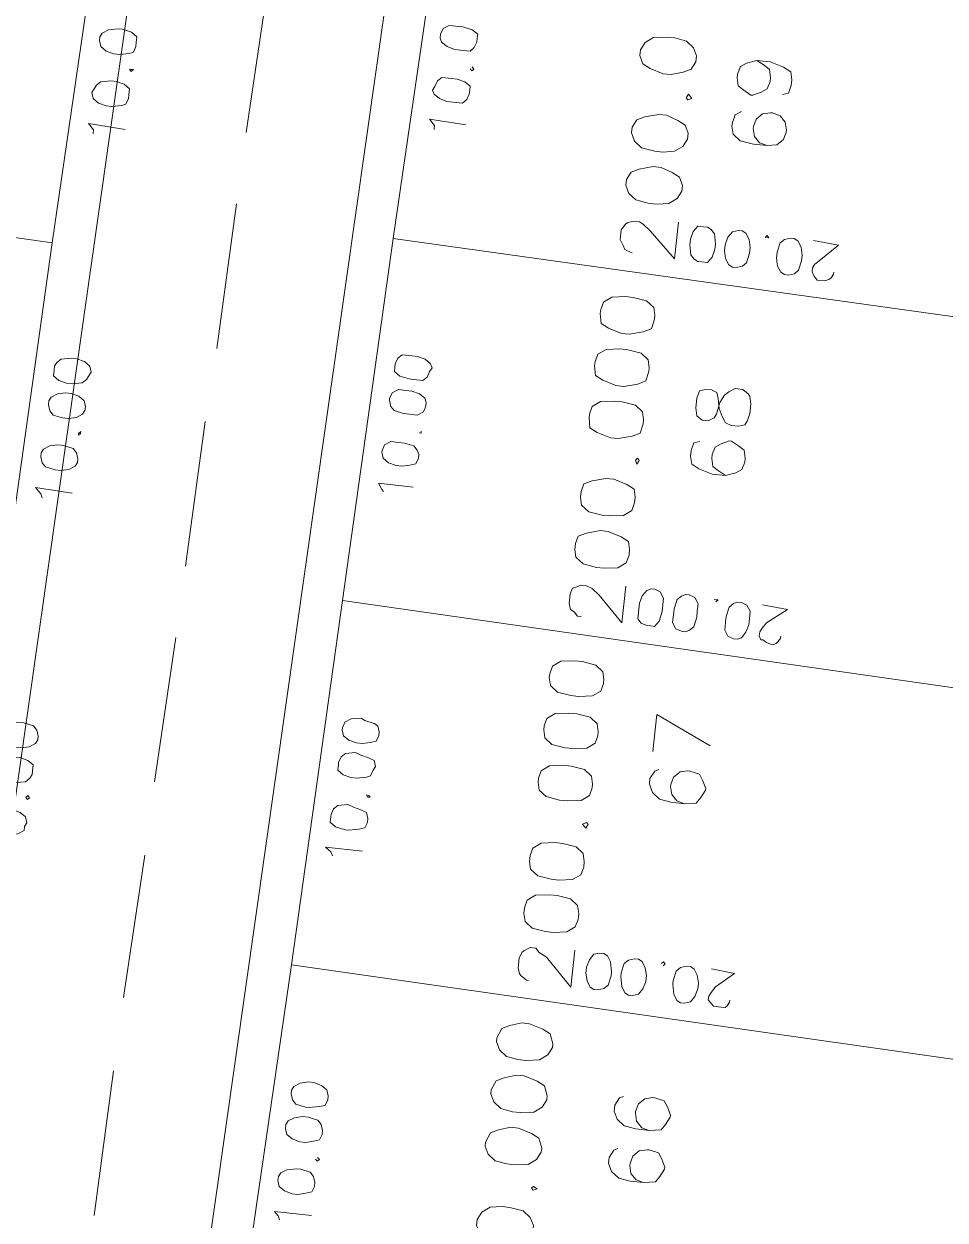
# Model space of a CAD drawing. Header units: metres. Extents: x -977055 to 805873, y -1033982 to 242021.
# Drawn here: x 2403.09 to 2428.26, y 715.44 to 748.14 of the extents above; entities that cross this region are included whole.
import ezdxf

# ---------------------------------------------------------------- set-up
doc = ezdxf.new("R2010")
doc.units = ezdxf.units.M
for name, color, linetype in [('PDF_acera', 7, 'Continuous'), ('PDF_areas por lote', 7, 'Continuous'), ('PDF_COTAS', 7, 'Continuous'), ('PDF_linea de centro', 7, 'Continuous'), ('PDF_LOTES', 7, 'Continuous'), ('PDF_No. lotes', 7, 'Continuous')]:
    doc.layers.add(name, color=color, linetype=linetype)

# ---------------------------------------------------------------- blocks, each defined once
blk = doc.blocks.new('CALLE')
at = {"layer": 'PDF_acera', "lineweight": 9}
blk.add_lwpolyline([(-252.9576, -89.201952), (-307.105344, -49.702464), (-306.046944, -17.865792), (-307.317024, -16.51104), (-314.76816, -16.257024), (-401.895648, -17.950464), (-475.348608, -28.280448), (-505.661184, -25.18992), (-527.252544, -16.595712), (-544.694976, -0.169344), (-560.697984, 15.706656), (-555.067296, 23.07312), (-538.30224, 6.435072), (-522.299232, -8.67888), (-503.417376, -16.172352), (-483.942816, -18.162144), (-475.517952, -19.008864), (-402.61536, -8.763552), (-314.725824, -7.070112), (-69.8544, -15.410304), (-68.457312, -14.097888), (-67.94928, 1.100736)], dxfattribs=at)
blk.add_lwpolyline([(-202.620096, -50.252832), (-201.265344, -48.982752), (-200.206944, -17.865792), (-201.477024, -16.468704), (-297.368064, -13.208832), (-298.722816, -14.478912), (-299.781216, -45.595872), (-298.511136, -46.950624)], close=True, dxfattribs=at)
at = {"layer": 'PDF_areas por lote', "lineweight": 9}
for points in [[(-271.035072, -19.813248), (-271.204416, -19.89792), (-271.289088, -20.067264), (-271.37376, -20.32128), (-271.37376, -20.490624), (-271.289088, -20.786976), (-271.204416, -20.95632), (-271.035072, -21.040992), (-270.908064, -21.040992), (-270.73872, -20.95632), (-270.611712, -20.786976), (-270.569376, -20.490624), (-270.569376, -20.32128), (-270.611712, -20.067264), (-270.73872, -19.89792), (-270.908064, -19.813248)], [(-269.299296, -19.813248), (-269.46864, -19.89792), (-269.595648, -20.067264), (-269.637984, -20.32128), (-269.637984, -20.490624), (-269.595648, -20.786976), (-269.46864, -20.95632), (-269.299296, -21.040992), (-269.214624, -21.040992), (-269.002944, -20.95632), (-268.918272, -20.786976), (-268.8336, -20.490624), (-268.8336, -20.32128), (-268.918272, -20.067264), (-269.002944, -19.89792), (-269.214624, -19.813248)], [(-268.156224, -19.813248), (-268.325568, -19.89792), (-268.452576, -20.067264), (-268.494912, -20.32128), (-268.494912, -20.490624), (-268.452576, -20.786976), (-268.325568, -20.95632), (-268.156224, -21.040992), (-268.071552, -21.040992), (-267.859872, -20.95632), (-267.7752, -20.786976), (-267.690528, -20.490624), (-267.690528, -20.32128), (-267.7752, -20.067264), (-267.859872, -19.89792), (-268.071552, -19.813248)], [(-267.013152, -19.813248), (-267.182496, -19.89792), (-267.309504, -20.067264), (-267.35184, -20.32128), (-267.35184, -20.490624), (-267.309504, -20.786976), (-267.182496, -20.95632), (-267.013152, -21.040992), (-266.92848, -21.040992), (-266.7168, -20.95632), (-266.632128, -20.786976), (-266.547456, -20.490624), (-266.547456, -20.32128), (-266.632128, -20.067264), (-266.7168, -19.89792), (-266.92848, -19.813248)], [(-264.17664, -20.1096), (-264.345984, -20.151936), (-264.472992, -20.32128), (-264.515328, -20.617632), (-264.515328, -20.786976), (-264.472992, -21.083328), (-264.345984, -21.252672), (-264.17664, -21.295008), (-264.049632, -21.295008), (-263.880288, -21.252672), (-263.75328, -21.083328), (-263.710944, -20.786976), (-263.710944, -20.617632), (-263.75328, -20.32128), (-263.880288, -20.151936), (-264.049632, -20.1096)], [(-263.033568, -20.1096), (-263.202912, -20.151936), (-263.32992, -20.32128), (-263.372256, -20.617632), (-263.372256, -20.786976), (-263.32992, -21.083328), (-263.202912, -21.252672), (-263.033568, -21.295008), (-262.90656, -21.295008), (-262.737216, -21.252672), (-262.610208, -21.083328), (-262.567872, -20.786976), (-262.567872, -20.617632), (-262.610208, -20.32128), (-262.737216, -20.151936), (-262.90656, -20.1096)], [(-261.297792, -20.1096), (-261.467136, -20.151936), (-261.594144, -20.32128), (-261.63648, -20.617632), (-261.63648, -20.786976), (-261.594144, -21.083328), (-261.467136, -21.252672), (-261.297792, -21.295008), (-261.21312, -21.295008), (-261.043776, -21.252672), (-260.916768, -21.083328), (-260.874432, -20.786976), (-260.874432, -20.617632), (-260.916768, -20.32128), (-261.043776, -20.151936), (-261.21312, -20.1096)], [(-260.15472, -20.1096), (-260.324064, -20.151936), (-260.451072, -20.32128), (-260.493408, -20.617632), (-260.493408, -20.786976), (-260.451072, -21.083328), (-260.324064, -21.252672), (-260.15472, -21.295008), (-260.070048, -21.295008), (-259.900704, -21.252672), (-259.773696, -21.083328), (-259.73136, -20.786976), (-259.73136, -20.617632), (-259.773696, -20.32128), (-259.900704, -20.151936), (-260.070048, -20.1096)], [(-259.011648, -20.1096), (-259.180992, -20.151936), (-259.308, -20.32128), (-259.350336, -20.617632), (-259.350336, -20.786976), (-259.308, -21.083328), (-259.180992, -21.252672), (-259.011648, -21.295008), (-258.926976, -21.295008), (-258.757632, -21.252672), (-258.630624, -21.083328), (-258.588288, -20.786976), (-258.588288, -20.617632), (-258.630624, -20.32128), (-258.757632, -20.151936), (-258.926976, -20.1096)], [(-256.175136, -20.363616), (-256.34448, -20.405952), (-256.471488, -20.575296), (-256.513824, -20.871648), (-256.513824, -21.040992), (-256.471488, -21.337344), (-256.34448, -21.506688), (-256.175136, -21.549024), (-256.048128, -21.549024), (-255.878784, -21.506688), (-255.794112, -21.337344), (-255.70944, -21.040992), (-255.70944, -20.871648), (-255.794112, -20.575296), (-255.878784, -20.405952), (-256.048128, -20.363616)], [(-255.032064, -20.363616), (-255.201408, -20.405952), (-255.328416, -20.575296), (-255.370752, -20.871648), (-255.370752, -21.040992), (-255.328416, -21.337344), (-255.201408, -21.506688), (-255.032064, -21.549024), (-254.905056, -21.549024), (-254.735712, -21.506688), (-254.65104, -21.337344), (-254.566368, -21.040992), (-254.566368, -20.871648), (-254.65104, -20.575296), (-254.735712, -20.405952), (-254.905056, -20.363616)], [(-253.296288, -20.363616), (-253.507968, -20.405952), (-253.59264, -20.575296), (-253.677312, -20.871648), (-253.677312, -21.040992), (-253.59264, -21.337344), (-253.507968, -21.506688), (-253.296288, -21.549024), (-253.211616, -21.549024), (-253.042272, -21.506688), (-252.915264, -21.337344), (-252.872928, -21.040992), (-252.872928, -20.871648), (-252.915264, -20.575296), (-253.042272, -20.405952), (-253.211616, -20.363616)], [(-252.153216, -20.363616), (-252.364896, -20.405952), (-252.449568, -20.575296), (-252.53424, -20.871648), (-252.53424, -21.040992), (-252.449568, -21.337344), (-252.364896, -21.506688), (-252.153216, -21.549024), (-252.068544, -21.549024), (-251.8992, -21.506688), (-251.772192, -21.337344), (-251.729856, -21.040992), (-251.729856, -20.871648), (-251.772192, -20.575296), (-251.8992, -20.405952), (-252.068544, -20.363616)], [(-251.010144, -20.363616), (-251.221824, -20.405952), (-251.306496, -20.575296), (-251.391168, -20.871648), (-251.391168, -21.040992), (-251.306496, -21.337344), (-251.221824, -21.506688), (-251.010144, -21.549024), (-250.925472, -21.549024), (-250.756128, -21.506688), (-250.62912, -21.337344), (-250.586784, -21.040992), (-250.586784, -20.871648), (-250.62912, -20.575296), (-250.756128, -20.405952), (-250.925472, -20.363616)], [(-248.173632, -20.617632), (-248.342976, -20.702304), (-248.469984, -20.871648), (-248.51232, -21.168), (-248.51232, -21.337344), (-248.469984, -21.59136), (-248.342976, -21.760704), (-248.173632, -21.845376), (-248.046624, -21.845376), (-247.87728, -21.760704), (-247.792608, -21.59136), (-247.707936, -21.337344), (-247.707936, -21.168), (-247.792608, -20.871648), (-247.87728, -20.702304), (-248.046624, -20.617632)], [(-247.03056, -20.617632), (-247.199904, -20.702304), (-247.326912, -20.871648), (-247.369248, -21.168), (-247.369248, -21.337344), (-247.326912, -21.59136), (-247.199904, -21.760704), (-247.03056, -21.845376), (-246.903552, -21.845376), (-246.734208, -21.760704), (-246.649536, -21.59136), (-246.564864, -21.337344), (-246.564864, -21.168), (-246.649536, -20.871648), (-246.734208, -20.702304), (-246.903552, -20.617632)], [(-245.33712, -20.617632), (-245.506464, -20.702304), (-245.591136, -20.871648), (-245.675808, -21.168), (-245.675808, -21.337344), (-245.591136, -21.59136), (-245.506464, -21.760704), (-245.33712, -21.845376), (-245.210112, -21.845376), (-245.040768, -21.760704), (-244.91376, -21.59136), (-244.871424, -21.337344), (-244.871424, -21.168), (-244.91376, -20.871648), (-245.040768, -20.702304), (-245.210112, -20.617632)], [(-270.10368, -20.913984), (-270.146016, -20.95632), (-270.10368, -21.040992), (-270.061344, -20.95632)], [(-262.102176, -21.168), (-262.186848, -21.252672), (-262.102176, -21.295008), (-262.05984, -21.252672)], [(-254.100672, -21.464352), (-254.185344, -21.506688), (-254.100672, -21.549024), (-254.058336, -21.506688)], [(-246.141504, -21.718368), (-246.18384, -21.760704), (-246.141504, -21.845376), (-246.056832, -21.760704)]]:
    blk.add_lwpolyline(points, close=True, dxfattribs=at)
for points in [[(-265.616064, -20.363616), (-265.616064, -20.32128), (-265.531392, -20.194272), (-265.489056, -20.151936), (-265.362048, -20.1096), (-265.150368, -20.1096), (-265.02336, -20.151936), (-264.981024, -20.194272), (-264.896352, -20.32128), (-264.896352, -20.448288), (-264.981024, -20.53296), (-265.065696, -20.702304), (-265.6584, -21.295008), (-264.854016, -21.295008)], [(-257.61456, -20.659968), (-257.61456, -20.575296), (-257.529888, -20.490624), (-257.487552, -20.405952), (-257.360544, -20.363616), (-257.148864, -20.363616), (-257.021856, -20.405952), (-256.97952, -20.490624), (-256.937184, -20.575296), (-256.937184, -20.702304), (-256.97952, -20.829312), (-257.106528, -20.998656), (-257.656896, -21.549024), (-256.852512, -21.549024)], [(-249.613056, -20.913984), (-249.613056, -20.871648), (-249.57072, -20.74464), (-249.486048, -20.702304), (-249.35904, -20.617632), (-249.14736, -20.617632), (-249.020352, -20.702304), (-248.978016, -20.74464), (-248.93568, -20.871648), (-248.93568, -20.998656), (-248.978016, -21.083328), (-249.105024, -21.252672), (-249.655392, -21.845376), (-248.851008, -21.845376)]]:
    blk.add_lwpolyline(points, dxfattribs=at)
at = {"layer": 'PDF_COTAS', "lineweight": 9}
for points in [[(-263.414592, -8.340192), (-263.5416, -8.340192), (-263.626272, -8.4672), (-263.668608, -8.67888), (-263.668608, -8.763552), (-263.626272, -8.975232), (-263.5416, -9.10224), (-263.456928, -9.10224), (-263.372256, -9.144576), (-263.245248, -9.10224), (-263.160576, -8.975232), (-263.11824, -8.805888), (-263.11824, -8.67888), (-263.160576, -8.4672), (-263.202912, -8.382528), (-263.32992, -8.340192)], [(-262.27152, -8.382528), (-262.398528, -8.382528), (-262.4832, -8.509536), (-262.525536, -8.67888), (-262.525536, -8.805888), (-262.4832, -9.017568), (-262.398528, -9.10224), (-262.313856, -9.144576), (-262.229184, -9.144576), (-262.102176, -9.144576), (-262.017504, -9.017568), (-261.975168, -8.848224), (-261.975168, -8.721216), (-262.017504, -8.509536), (-262.102176, -8.424864), (-262.186848, -8.382528)], [(-261.509472, -8.382528), (-261.63648, -8.424864), (-261.721152, -8.551872), (-261.763488, -8.721216), (-261.763488, -8.848224), (-261.721152, -9.017568), (-261.63648, -9.144576), (-261.551808, -9.186912), (-261.467136, -9.186912), (-261.340128, -9.144576), (-261.255456, -9.059904), (-261.21312, -8.848224), (-261.21312, -8.721216), (-261.255456, -8.551872), (-261.340128, -8.424864), (-261.4248, -8.382528)], [(-255.413088, -8.594208), (-255.540096, -8.636544), (-255.624768, -8.721216), (-255.667104, -8.932896), (-255.667104, -9.059904), (-255.624768, -9.229248), (-255.540096, -9.356256), (-255.455424, -9.398592), (-255.370752, -9.398592), (-255.243744, -9.356256), (-255.159072, -9.271584), (-255.116736, -9.059904), (-255.116736, -8.932896), (-255.159072, -8.763552), (-255.243744, -8.636544), (-255.328416, -8.594208)], [(-254.270016, -8.636544), (-254.397024, -8.67888), (-254.481696, -8.763552), (-254.524032, -8.975232), (-254.524032, -9.10224), (-254.481696, -9.271584), (-254.397024, -9.398592), (-254.312352, -9.440928), (-254.22768, -9.440928), (-254.100672, -9.398592), (-254.016, -9.271584), (-253.973664, -9.10224), (-253.973664, -8.975232), (-254.016, -8.805888), (-254.100672, -8.67888), (-254.185344, -8.636544)], [(-253.507968, -8.67888), (-253.634976, -8.67888), (-253.719648, -8.805888), (-253.761984, -8.975232), (-253.761984, -9.10224), (-253.719648, -9.31392), (-253.634976, -9.398592), (-253.550304, -9.440928), (-253.465632, -9.483264), (-253.338624, -9.440928), (-253.253952, -9.31392), (-253.211616, -9.144576), (-253.211616, -9.017568), (-253.253952, -8.805888), (-253.338624, -8.721216), (-253.423296, -8.67888)], [(-247.411584, -8.848224), (-247.538592, -8.89056), (-247.623264, -9.017568), (-247.6656, -9.186912), (-247.6656, -9.31392), (-247.623264, -9.5256), (-247.580928, -9.610272), (-247.45392, -9.652608), (-247.369248, -9.652608), (-247.24224, -9.652608), (-247.157568, -9.5256), (-247.115232, -9.356256), (-247.115232, -9.229248), (-247.157568, -9.017568), (-247.24224, -8.932896), (-247.326912, -8.89056)], [(-262.821888, -9.059904), (-262.864224, -9.10224), (-262.821888, -9.144576), (-262.779552, -9.10224)], [(-246.268512, -8.89056), (-246.39552, -8.932896), (-246.480192, -9.059904), (-246.522528, -9.229248), (-246.522528, -9.356256), (-246.480192, -9.567936), (-246.437856, -9.652608), (-246.310848, -9.694944), (-246.226176, -9.694944), (-246.099168, -9.694944), (-246.014496, -9.567936), (-245.97216, -9.356256), (-245.97216, -9.271584), (-246.014496, -9.059904), (-246.099168, -8.932896), (-246.18384, -8.89056)], [(-254.820384, -9.356256), (-254.86272, -9.356256), (-254.820384, -9.398592), (-254.778048, -9.398592)], [(-246.81888, -9.610272), (-246.861216, -9.652608), (-246.81888, -9.694944), (-246.81888, -9.652608)], [(-270.52704, -15.410304), (-270.654048, -15.45264), (-270.73872, -15.579648), (-270.781056, -15.748992), (-270.781056, -15.876), (-270.73872, -16.045344), (-270.696384, -16.172352), (-270.569376, -16.214688), (-270.484704, -16.214688), (-270.357696, -16.172352), (-270.273024, -16.08768), (-270.230688, -15.876), (-270.230688, -15.791328), (-270.273024, -15.579648), (-270.357696, -15.45264), (-270.442368, -15.410304)], [(-269.383968, -15.45264), (-269.510976, -15.494976), (-269.595648, -15.621984), (-269.637984, -15.791328), (-269.637984, -15.918336), (-269.595648, -16.08768), (-269.553312, -16.214688), (-269.426304, -16.257024), (-269.341632, -16.257024), (-269.214624, -16.214688), (-269.129952, -16.130016), (-269.087616, -15.918336), (-269.087616, -15.791328), (-269.129952, -15.621984), (-269.214624, -15.494976), (-269.299296, -15.45264)], [(-268.62192, -15.494976), (-268.748928, -15.537312), (-268.8336, -15.621984), (-268.875936, -15.833664), (-268.875936, -15.918336), (-268.8336, -16.130016), (-268.791264, -16.257024), (-268.664256, -16.29936), (-268.579584, -16.29936), (-268.452576, -16.257024), (-268.367904, -16.130016), (-268.325568, -15.960672), (-268.325568, -15.833664), (-268.367904, -15.66432), (-268.452576, -15.537312), (-268.537248, -15.494976)], [(-262.525536, -15.706656), (-262.652544, -15.706656), (-262.737216, -15.833664), (-262.779552, -16.045344), (-262.779552, -16.130016), (-262.737216, -16.341696), (-262.69488, -16.468704), (-262.567872, -16.51104), (-262.4832, -16.51104), (-262.356192, -16.468704), (-262.313856, -16.341696), (-262.27152, -16.172352), (-262.229184, -16.045344), (-262.27152, -15.833664), (-262.356192, -15.748992), (-262.4832, -15.706656)], [(-261.382464, -15.748992), (-261.509472, -15.748992), (-261.594144, -15.876), (-261.63648, -16.045344), (-261.63648, -16.172352), (-261.594144, -16.384032), (-261.551808, -16.468704), (-261.4248, -16.51104), (-261.340128, -16.553376), (-261.21312, -16.51104), (-261.170784, -16.384032), (-261.128448, -16.214688), (-261.086112, -16.08768), (-261.128448, -15.876), (-261.21312, -15.791328), (-261.340128, -15.748992)], [(-260.620416, -15.748992), (-260.747424, -15.791328), (-260.832096, -15.918336), (-260.874432, -16.08768), (-260.874432, -16.214688), (-260.832096, -16.384032), (-260.78976, -16.51104), (-260.662752, -16.553376), (-260.57808, -16.553376), (-260.451072, -16.51104), (-260.408736, -16.426368), (-260.3664, -16.214688), (-260.324064, -16.130016), (-260.3664, -15.918336), (-260.451072, -15.791328), (-260.57808, -15.748992)], [(-254.524032, -15.960672), (-254.65104, -16.003008), (-254.735712, -16.130016), (-254.778048, -16.29936), (-254.778048, -16.426368), (-254.735712, -16.595712), (-254.693376, -16.72272), (-254.566368, -16.765056), (-254.481696, -16.765056), (-254.397024, -16.72272), (-254.312352, -16.638048), (-254.270016, -16.426368), (-254.270016, -16.29936), (-254.270016, -16.130016), (-254.354688, -16.003008), (-254.481696, -15.960672)], [(-253.38096, -16.003008), (-253.507968, -16.045344), (-253.59264, -16.130016), (-253.634976, -16.341696), (-253.634976, -16.468704), (-253.634976, -16.638048), (-253.550304, -16.765056), (-253.423296, -16.807392), (-253.338624, -16.807392), (-253.253952, -16.765056), (-253.16928, -16.638048), (-253.126944, -16.468704), (-253.126944, -16.341696), (-253.126944, -16.172352), (-253.211616, -16.045344), (-253.338624, -16.003008)], [(-252.661248, -16.045344), (-252.74592, -16.045344), (-252.830592, -16.172352), (-252.872928, -16.384032), (-252.872928, -16.468704), (-252.872928, -16.680384), (-252.788256, -16.765056), (-252.661248, -16.807392), (-252.576576, -16.849728), (-252.491904, -16.807392), (-252.407232, -16.680384), (-252.364896, -16.51104), (-252.364896, -16.384032), (-252.364896, -16.172352), (-252.449568, -16.08768), (-252.576576, -16.045344)], [(-246.564864, -16.214688), (-246.649536, -16.257024), (-246.734208, -16.384032), (-246.776544, -16.553376), (-246.776544, -16.680384), (-246.776544, -16.892064), (-246.691872, -16.976736), (-246.564864, -17.019072), (-246.480192, -17.019072), (-246.39552, -17.019072), (-246.310848, -16.892064), (-246.268512, -16.72272), (-246.268512, -16.595712), (-246.268512, -16.384032), (-246.353184, -16.29936), (-246.480192, -16.257024)], [(-245.421792, -16.257024), (-245.506464, -16.29936), (-245.591136, -16.426368), (-245.633472, -16.595712), (-245.633472, -16.72272), (-245.633472, -16.9344), (-245.5488, -17.019072), (-245.421792, -17.061408), (-245.33712, -17.061408), (-245.252448, -17.061408), (-245.167776, -16.9344), (-245.12544, -16.72272), (-245.12544, -16.638048), (-245.12544, -16.426368), (-245.210112, -16.29936), (-245.33712, -16.257024)], [(-265.6584, -21.887712), (-265.616064, -22.01472), (-265.531392, -22.099392), (-265.319712, -22.141728), (-265.23504, -22.141728), (-265.02336, -22.099392), (-264.896352, -22.01472), (-264.854016, -21.930048), (-264.854016, -21.845376), (-264.896352, -21.718368), (-265.02336, -21.633696), (-265.192704, -21.59136), (-265.319712, -21.59136), (-265.489056, -21.633696), (-265.616064, -21.718368), (-265.6584, -21.80304)], [(-265.6584, -21.887712), (-265.616064, -22.01472), (-265.531392, -22.099392), (-265.319712, -22.141728), (-265.23504, -22.141728), (-265.02336, -22.099392), (-264.896352, -22.01472), (-264.854016, -21.930048), (-264.854016, -21.845376), (-264.896352, -21.718368), (-265.02336, -21.633696), (-265.192704, -21.59136), (-265.319712, -21.59136), (-265.489056, -21.633696), (-265.616064, -21.718368), (-265.6584, -21.80304)], [(-257.656896, -22.184064), (-257.656896, -22.268736), (-257.529888, -22.353408), (-257.318208, -22.395744), (-257.233536, -22.395744), (-257.021856, -22.395744), (-256.894848, -22.311072), (-256.852512, -22.184064), (-256.852512, -22.099392), (-256.894848, -22.01472), (-257.021856, -21.930048), (-257.1912, -21.887712), (-257.318208, -21.887712), (-257.529888, -21.887712), (-257.61456, -21.972384), (-257.656896, -22.099392)], [(-257.656896, -22.184064), (-257.656896, -22.268736), (-257.529888, -22.353408), (-257.318208, -22.395744), (-257.233536, -22.395744), (-257.021856, -22.395744), (-256.894848, -22.311072), (-256.852512, -22.184064), (-256.852512, -22.099392), (-256.894848, -22.01472), (-257.021856, -21.930048), (-257.1912, -21.887712), (-257.318208, -21.887712), (-257.529888, -21.887712), (-257.61456, -21.972384), (-257.656896, -22.099392)], [(-265.700736, -22.64976), (-265.6584, -22.776768), (-265.531392, -22.86144), (-265.362048, -22.903776), (-265.23504, -22.903776), (-265.065696, -22.86144), (-264.938688, -22.776768), (-264.896352, -22.692096), (-264.896352, -22.607424), (-264.938688, -22.480416), (-265.02336, -22.395744), (-265.23504, -22.353408), (-265.319712, -22.353408), (-265.531392, -22.395744), (-265.6584, -22.480416), (-265.700736, -22.565088)], [(-265.700736, -22.64976), (-265.6584, -22.776768), (-265.531392, -22.86144), (-265.362048, -22.903776), (-265.23504, -22.903776), (-265.065696, -22.86144), (-264.938688, -22.776768), (-264.896352, -22.692096), (-264.896352, -22.607424), (-264.938688, -22.480416), (-265.02336, -22.395744), (-265.23504, -22.353408), (-265.319712, -22.353408), (-265.531392, -22.395744), (-265.6584, -22.480416), (-265.700736, -22.565088)], [(-249.655392, -22.43808), (-249.655392, -22.565088), (-249.528384, -22.64976), (-249.35904, -22.692096), (-249.232032, -22.692096), (-249.020352, -22.64976), (-248.93568, -22.565088), (-248.893344, -22.480416), (-248.893344, -22.395744), (-248.893344, -22.268736), (-249.020352, -22.184064), (-249.189696, -22.141728), (-249.316704, -22.141728), (-249.528384, -22.184064), (-249.613056, -22.268736), (-249.655392, -22.353408)], [(-249.655392, -22.43808), (-249.655392, -22.565088), (-249.528384, -22.64976), (-249.35904, -22.692096), (-249.232032, -22.692096), (-249.020352, -22.64976), (-248.93568, -22.565088), (-248.893344, -22.480416), (-248.893344, -22.395744), (-248.893344, -22.268736), (-249.020352, -22.184064), (-249.189696, -22.141728), (-249.316704, -22.141728), (-249.528384, -22.184064), (-249.613056, -22.268736), (-249.655392, -22.353408)], [(-257.699232, -22.946112), (-257.656896, -23.030784), (-257.572224, -23.115456), (-257.360544, -23.157792), (-257.233536, -23.157792), (-257.064192, -23.157792), (-256.937184, -23.07312), (-256.894848, -22.946112), (-256.894848, -22.86144), (-256.937184, -22.776768), (-257.021856, -22.692096), (-257.233536, -22.64976), (-257.360544, -22.64976), (-257.529888, -22.64976), (-257.656896, -22.734432), (-257.699232, -22.86144)], [(-257.699232, -22.946112), (-257.656896, -23.030784), (-257.572224, -23.115456), (-257.360544, -23.157792), (-257.233536, -23.157792), (-257.064192, -23.157792), (-256.937184, -23.07312), (-256.894848, -22.946112), (-256.894848, -22.86144), (-256.937184, -22.776768), (-257.021856, -22.692096), (-257.233536, -22.64976), (-257.360544, -22.64976), (-257.529888, -22.64976), (-257.656896, -22.734432), (-257.699232, -22.86144)], [(-249.697728, -23.200128), (-249.655392, -23.327136), (-249.57072, -23.411808), (-249.35904, -23.454144), (-249.232032, -23.454144), (-249.062688, -23.411808), (-248.93568, -23.327136), (-248.893344, -23.242464), (-248.893344, -23.157792), (-248.93568, -23.030784), (-249.062688, -22.946112), (-249.232032, -22.903776), (-249.35904, -22.903776), (-249.528384, -22.946112), (-249.655392, -23.030784), (-249.697728, -23.115456)], [(-249.697728, -23.200128), (-249.655392, -23.327136), (-249.57072, -23.411808), (-249.35904, -23.454144), (-249.232032, -23.454144), (-249.062688, -23.411808), (-248.93568, -23.327136), (-248.893344, -23.242464), (-248.893344, -23.157792), (-248.93568, -23.030784), (-249.062688, -22.946112), (-249.232032, -22.903776), (-249.35904, -22.903776), (-249.528384, -22.946112), (-249.655392, -23.030784), (-249.697728, -23.115456)], [(-264.938688, -23.200128), (-264.896352, -23.242464), (-264.938688, -23.2848), (-264.981024, -23.242464), (-264.938688, -23.2848), (-264.896352, -23.242464)], [(-265.743072, -23.792832), (-265.700736, -23.91984), (-265.573728, -24.004512), (-265.404384, -24.046848), (-265.277376, -24.046848), (-265.108032, -24.004512), (-264.981024, -23.91984), (-264.938688, -23.835168), (-264.938688, -23.750496), (-264.981024, -23.623488), (-265.065696, -23.538816), (-265.277376, -23.49648), (-265.362048, -23.49648), (-265.573728, -23.538816), (-265.700736, -23.623488), (-265.743072, -23.70816)], [(-265.743072, -23.792832), (-265.700736, -23.91984), (-265.573728, -24.004512), (-265.404384, -24.046848), (-265.277376, -24.046848), (-265.108032, -24.004512), (-264.981024, -23.91984), (-264.938688, -23.835168), (-264.938688, -23.750496), (-264.981024, -23.623488), (-265.065696, -23.538816), (-265.277376, -23.49648), (-265.362048, -23.49648), (-265.573728, -23.538816), (-265.700736, -23.623488), (-265.743072, -23.70816)], [(-256.937184, -23.49648), (-256.937184, -23.538816), (-256.937184, -23.581152), (-256.97952, -23.538816), (-256.937184, -23.581152), (-256.937184, -23.538816)], [(-257.741568, -24.089184), (-257.699232, -24.173856), (-257.572224, -24.258528), (-257.40288, -24.300864), (-257.275872, -24.300864), (-257.106528, -24.300864), (-256.97952, -24.216192), (-256.937184, -24.089184), (-256.937184, -24.004512), (-256.97952, -23.91984), (-257.064192, -23.835168), (-257.275872, -23.792832), (-257.40288, -23.792832), (-257.572224, -23.792832), (-257.699232, -23.877504), (-257.741568, -24.004512)], [(-257.741568, -24.089184), (-257.699232, -24.173856), (-257.572224, -24.258528), (-257.40288, -24.300864), (-257.275872, -24.300864), (-257.106528, -24.300864), (-256.97952, -24.216192), (-256.937184, -24.089184), (-256.937184, -24.004512), (-256.97952, -23.91984), (-257.064192, -23.835168), (-257.275872, -23.792832), (-257.40288, -23.792832), (-257.572224, -23.792832), (-257.699232, -23.877504), (-257.741568, -24.004512)], [(-248.978016, -23.750496), (-248.93568, -23.792832), (-248.978016, -23.835168), (-248.978016, -23.792832), (-248.978016, -23.835168), (-248.93568, -23.792832)], [(-249.740064, -24.3432), (-249.697728, -24.470208), (-249.613056, -24.55488), (-249.401376, -24.597216), (-249.274368, -24.597216), (-249.105024, -24.55488), (-248.978016, -24.470208), (-248.93568, -24.385536), (-248.93568, -24.300864), (-248.978016, -24.173856), (-249.062688, -24.089184), (-249.274368, -24.046848), (-249.401376, -24.046848), (-249.57072, -24.089184), (-249.697728, -24.173856), (-249.740064, -24.258528)], [(-249.740064, -24.3432), (-249.697728, -24.470208), (-249.613056, -24.55488), (-249.401376, -24.597216), (-249.274368, -24.597216), (-249.105024, -24.55488), (-248.978016, -24.470208), (-248.93568, -24.385536), (-248.93568, -24.300864), (-248.978016, -24.173856), (-249.062688, -24.089184), (-249.274368, -24.046848), (-249.401376, -24.046848), (-249.57072, -24.089184), (-249.697728, -24.173856), (-249.740064, -24.258528)], [(-264.938688, -24.300864), (-264.981024, -24.808896), (-265.319712, -24.427872), (-265.44672, -24.3432), (-265.531392, -24.300864), (-265.616064, -24.300864), (-265.6584, -24.3432), (-265.700736, -24.385536), (-265.743072, -24.427872), (-265.743072, -24.597216), (-265.743072, -24.681888), (-265.700736, -24.724224), (-265.616064, -24.76656), (-265.573728, -24.76656), (-265.616064, -24.76656), (-265.700736, -24.724224), (-265.743072, -24.681888), (-265.743072, -24.597216), (-265.743072, -24.427872), (-265.700736, -24.385536), (-265.6584, -24.3432), (-265.616064, -24.300864), (-265.531392, -24.300864), (-265.44672, -24.3432), (-265.319712, -24.427872), (-264.981024, -24.808896)], [(-256.937184, -24.55488), (-256.97952, -25.105248), (-257.318208, -24.681888), (-257.445216, -24.597216), (-257.529888, -24.55488), (-257.61456, -24.55488), (-257.699232, -24.597216), (-257.699232, -24.639552), (-257.741568, -24.724224), (-257.783904, -24.851232), (-257.741568, -24.935904), (-257.699232, -24.97824), (-257.61456, -25.020576), (-257.572224, -25.020576), (-257.61456, -25.020576), (-257.699232, -24.97824), (-257.741568, -24.935904), (-257.783904, -24.851232), (-257.741568, -24.724224), (-257.699232, -24.639552), (-257.699232, -24.597216), (-257.61456, -24.55488), (-257.529888, -24.55488), (-257.445216, -24.597216), (-257.318208, -24.681888), (-256.97952, -25.105248)], [(-248.93568, -24.808896), (-248.978016, -25.359264), (-249.35904, -24.97824), (-249.443712, -24.893568), (-249.528384, -24.851232), (-249.613056, -24.851232), (-249.697728, -24.893568), (-249.740064, -24.935904), (-249.7824, -24.97824), (-249.7824, -25.147584), (-249.740064, -25.232256), (-249.697728, -25.274592), (-249.613056, -25.316928), (-249.57072, -25.316928), (-249.613056, -25.316928), (-249.697728, -25.274592), (-249.740064, -25.232256), (-249.7824, -25.147584), (-249.7824, -24.97824), (-249.740064, -24.935904), (-249.697728, -24.893568), (-249.613056, -24.851232), (-249.528384, -24.851232), (-249.443712, -24.893568), (-249.35904, -24.97824), (-248.978016, -25.359264)]]:
    blk.add_lwpolyline(points, close=True, dxfattribs=at)
for points in [[(-256.302144, -8.721216), (-256.217472, -8.67888), (-256.090464, -8.551872), (-256.1328, -9.356256)], [(-248.30064, -8.975232), (-248.215968, -8.975232), (-248.08896, -8.848224), (-248.131296, -9.652608)], [(-271.37376, -15.537312), (-271.289088, -15.494976), (-271.204416, -15.410304), (-271.204416, -16.214688)], [(-263.372256, -15.833664), (-263.287584, -15.791328), (-263.202912, -15.66432), (-263.202912, -16.468704)], [(-255.370752, -16.08768), (-255.328416, -16.045344), (-255.201408, -15.960672), (-255.201408, -16.72272)], [(-269.976672, -16.172352), (-270.019008, -16.214688), (-269.976672, -16.257024), (-269.934336, -16.214688)], [(-247.411584, -16.341696), (-247.326912, -16.341696), (-247.199904, -16.214688), (-247.24224, -17.019072)], [(-261.975168, -16.426368), (-262.017504, -16.468704), (-262.017504, -16.51104), (-261.975168, -16.468704)], [(-254.016, -16.72272), (-254.016, -16.765056), (-253.973664, -16.765056)], [(-246.014496, -16.976736), (-246.056832, -17.019072), (-246.014496, -17.061408), (-245.97216, -17.019072)]]:
    blk.add_lwpolyline(points, dxfattribs=at)
at = {"layer": 'PDF_linea de centro', "lineweight": 9}
for points in [[(-268.537248, -11.600064), (-271.712448, -11.515392)], [(-263.795616, -11.769408), (-266.92848, -11.6424)], [(-259.011648, -11.938752), (-262.186848, -11.811744)], [(-254.270016, -12.06576), (-257.445216, -11.981088)], [(-249.486048, -12.235104), (-252.661248, -12.150432)], [(-244.744416, -12.404448), (-247.919616, -12.27744)]]:
    blk.add_lwpolyline(points, dxfattribs=at)
at = {"layer": 'PDF_LOTES', "lineweight": 20}
for points in [[(-257.995584, 13.505184), (-249.99408, 13.632192), (-250.756128, -8.340192), (-258.715296, -8.086176)], [(-249.99408, 13.632192), (-242.034912, 13.7592), (-241.992576, 13.7592), (-242.754624, -8.636544), (-250.756128, -8.340192)], [(-274.379616, -30.90528), (-266.378112, -31.159296), (-265.827744, -15.198624), (-273.829248, -14.902272)], [(-266.378112, -31.159296), (-258.376608, -31.455648), (-257.82624, -15.45264), (-265.827744, -15.198624)], [(-258.376608, -31.455648), (-250.375104, -31.709664), (-249.867072, -15.706656), (-257.82624, -15.45264)], [(-250.375104, -31.709664), (-242.415936, -32.006016), (-241.865568, -16.003008), (-249.867072, -15.706656)]]:
    blk.add_lwpolyline(points, close=True, dxfattribs=at)
at = {"layer": 'PDF_No. lotes', "lineweight": 20}
for points in [[(-269.04528, -22.692096), (-269.087616, -22.607424), (-269.25696, -22.522752), (-269.383968, -22.522752), (-269.553312, -22.607424), (-269.68032, -22.776768), (-269.722656, -23.030784), (-269.722656, -23.327136), (-269.68032, -23.581152), (-269.553312, -23.665824), (-269.383968, -23.750496), (-269.341632, -23.750496), (-269.172288, -23.665824), (-269.04528, -23.581152), (-269.002944, -23.369472), (-269.002944, -23.327136), (-269.04528, -23.157792), (-269.172288, -23.030784), (-269.341632, -22.988448), (-269.383968, -22.988448), (-269.553312, -23.030784), (-269.68032, -23.157792), (-269.722656, -23.327136)], [(-267.902208, -22.692096), (-267.944544, -22.607424), (-268.113888, -22.522752), (-268.240896, -22.522752), (-268.41024, -22.607424), (-268.537248, -22.776768), (-268.579584, -23.030784), (-268.579584, -23.327136), (-268.537248, -23.581152), (-268.41024, -23.665824), (-268.240896, -23.750496), (-268.19856, -23.750496), (-268.029216, -23.665824), (-267.902208, -23.581152), (-267.859872, -23.369472), (-267.859872, -23.327136), (-267.902208, -23.157792), (-268.029216, -23.030784), (-268.19856, -22.988448), (-268.240896, -22.988448), (-268.41024, -23.030784), (-268.537248, -23.157792), (-268.579584, -23.327136)], [(-260.747424, -22.692096), (-260.78976, -22.607424), (-260.959104, -22.522752), (-261.086112, -22.522752), (-261.255456, -22.607424), (-261.382464, -22.776768), (-261.4248, -23.030784), (-261.4248, -23.327136), (-261.382464, -23.581152), (-261.255456, -23.665824), (-261.086112, -23.750496), (-261.043776, -23.750496), (-260.874432, -23.665824), (-260.747424, -23.581152), (-260.705088, -23.369472), (-260.705088, -23.327136), (-260.747424, -23.157792), (-260.874432, -23.030784), (-261.043776, -22.988448), (-261.086112, -22.988448), (-261.255456, -23.030784), (-261.382464, -23.157792), (-261.4248, -23.327136)], [(-260.112384, -23.750496), (-259.562016, -22.522752), (-260.3664, -22.522752)], [(-253.550304, -22.819104), (-253.59264, -22.692096), (-253.761984, -22.64976), (-253.888992, -22.64976), (-254.058336, -22.692096), (-254.143008, -22.86144), (-254.22768, -23.157792), (-254.22768, -23.454144), (-254.143008, -23.665824), (-254.058336, -23.792832), (-253.888992, -23.835168), (-253.80432, -23.835168), (-253.634976, -23.792832), (-253.550304, -23.665824), (-253.465632, -23.49648), (-253.465632, -23.454144), (-253.550304, -23.2848), (-253.634976, -23.157792), (-253.80432, -23.115456), (-253.888992, -23.115456), (-254.058336, -23.157792), (-254.143008, -23.2848), (-254.22768, -23.454144)], [(-246.310848, -22.946112), (-246.39552, -22.819104), (-246.564864, -22.776768), (-246.649536, -22.776768), (-246.81888, -22.819104), (-246.945888, -22.988448), (-246.988224, -23.2848), (-246.988224, -23.581152), (-246.945888, -23.792832), (-246.81888, -23.91984), (-246.649536, -23.962176), (-246.6072, -23.962176), (-246.437856, -23.91984), (-246.310848, -23.792832), (-246.268512, -23.623488), (-246.268512, -23.581152), (-246.310848, -23.411808), (-246.437856, -23.2848), (-246.6072, -23.242464), (-246.649536, -23.242464), (-246.81888, -23.2848), (-246.945888, -23.411808), (-246.988224, -23.581152)], [(-245.167776, -23.157792), (-245.252448, -23.327136), (-245.33712, -23.454144), (-245.506464, -23.49648), (-245.591136, -23.49648), (-245.76048, -23.454144), (-245.845152, -23.327136), (-245.929824, -23.157792), (-245.929824, -23.115456), (-245.845152, -22.946112), (-245.76048, -22.819104), (-245.591136, -22.776768), (-245.506464, -22.776768), (-245.33712, -22.819104), (-245.252448, -22.946112), (-245.167776, -23.157792), (-245.167776, -23.454144), (-245.252448, -23.750496), (-245.33712, -23.91984), (-245.506464, -23.962176), (-245.633472, -23.962176), (-245.802816, -23.91984), (-245.845152, -23.792832)]]:
    blk.add_lwpolyline(points, dxfattribs=at)
blk.add_lwpolyline([(-252.830592, -22.64976), (-252.999936, -22.692096), (-253.084608, -22.819104), (-253.084608, -22.946112), (-252.999936, -23.07312), (-252.915264, -23.115456), (-252.661248, -23.157792), (-252.491904, -23.242464), (-252.407232, -23.327136), (-252.32256, -23.454144), (-252.32256, -23.623488), (-252.407232, -23.750496), (-252.449568, -23.792832), (-252.618912, -23.835168), (-252.830592, -23.835168), (-252.999936, -23.792832), (-253.084608, -23.750496), (-253.126944, -23.623488), (-253.126944, -23.454144), (-253.084608, -23.327136), (-252.9576, -23.242464), (-252.788256, -23.157792), (-252.576576, -23.115456), (-252.449568, -23.07312), (-252.407232, -22.946112), (-252.407232, -22.819104), (-252.449568, -22.692096), (-252.618912, -22.64976)], close=True, dxfattribs=at)

msp = doc.modelspace()

# ---------------------------------------------------------------- block references
at = {"xscale": 1.255773352820658, "yscale": 1.255773352820658, "zscale": 1.255773352820658, "rotation": 83.85573648860341}
msp.add_blockref('CALLE', (2427.15058, 1056.36283, 1015.371), dxfattribs=at)

doc.saveas('drawing.dxf')
